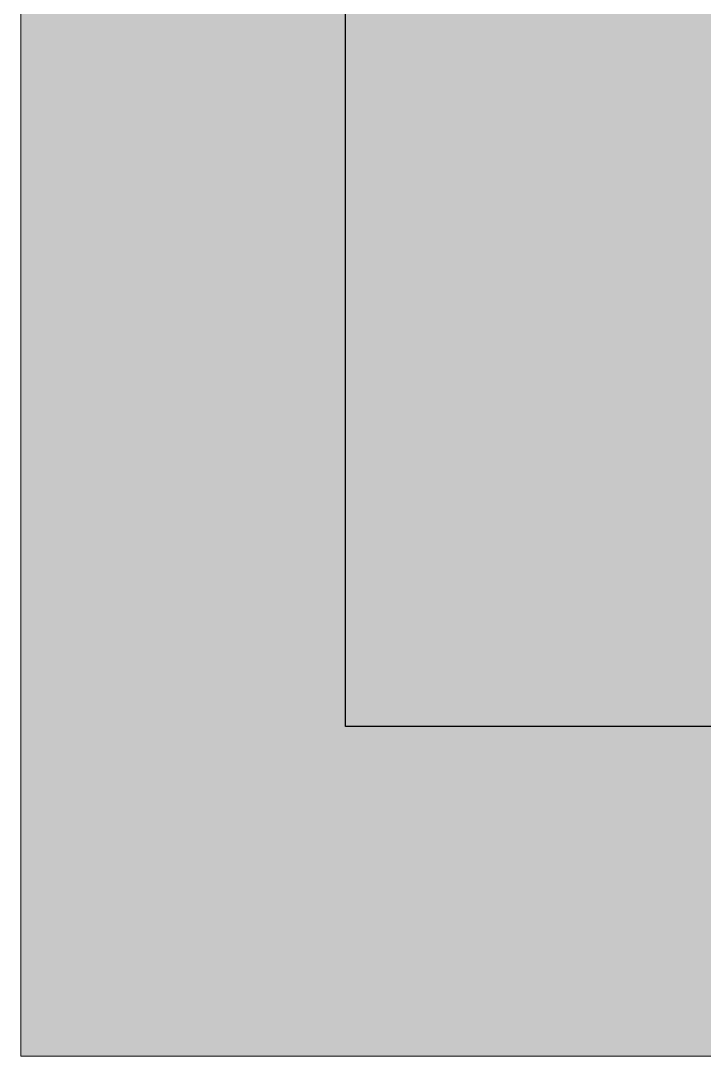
# Model space of a CAD drawing. Header units: inches. Extents: x -1481 to -429, y -1676 to -696.
# Drawn here: x -669.18 to -638.1, y -985.73 to -938.63 of the extents above; entities that cross this region are included whole.
import ezdxf

# ---------------------------------------------------------------- set-up
doc = ezdxf.new("R2010")
doc.units = ezdxf.units.IN
doc.header["$MEASUREMENT"] = 0
doc.layers.add('Layer 1', color=7, linetype='Continuous')

# ---------------------------------------------------------------- blocks, each defined once
blk = doc.blocks.new('block 2')
at = {"layer": 'Layer 1', "true_color": 0x009344}
h = blk.add_hatch(color=114, dxfattribs=at)
h.dxf.hatch_style = 2
h.paths.add_polyline_path([(-429.175, -985.727), (-669.175, -985.727), (-669.175, -695.727), (-429.175, -695.727)])
at = {"layer": 'Layer 1', "lineweight": 0}
blk.add_lwpolyline([(-429.175, -985.727), (-669.175, -985.727), (-669.175, -695.727), (-429.175, -695.727), (-429.175, -985.727)], dxfattribs=at)

msp = doc.modelspace()

# ---------------------------------------------------------------- hatches: boundary and pattern name
at = {"layer": 'Layer 1', "true_color": 0x006738}
h = msp.add_hatch(color=116, dxfattribs=at)
h.dxf.hatch_style = 2
h.paths.add_polyline_path([(-484.406, -970.727), (-654.406, -970.727), (-654.406, -751.646), (-484.406, -751.646)])

# ---------------------------------------------------------------- linework, layer by layer
at = {"layer": 'Layer 1', "color": 250, "lineweight": 30, "true_color": 0x231f20}
msp.add_lwpolyline([(-484.406, -970.727), (-654.406, -970.727), (-654.406, -751.646), (-484.406, -751.646), (-484.406, -970.727)], dxfattribs=at)

# ---------------------------------------------------------------- block references
at = {"layer": 'Layer 1'}
msp.add_blockref('block 2', (0, 0), dxfattribs=at)

doc.saveas('drawing.dxf')
